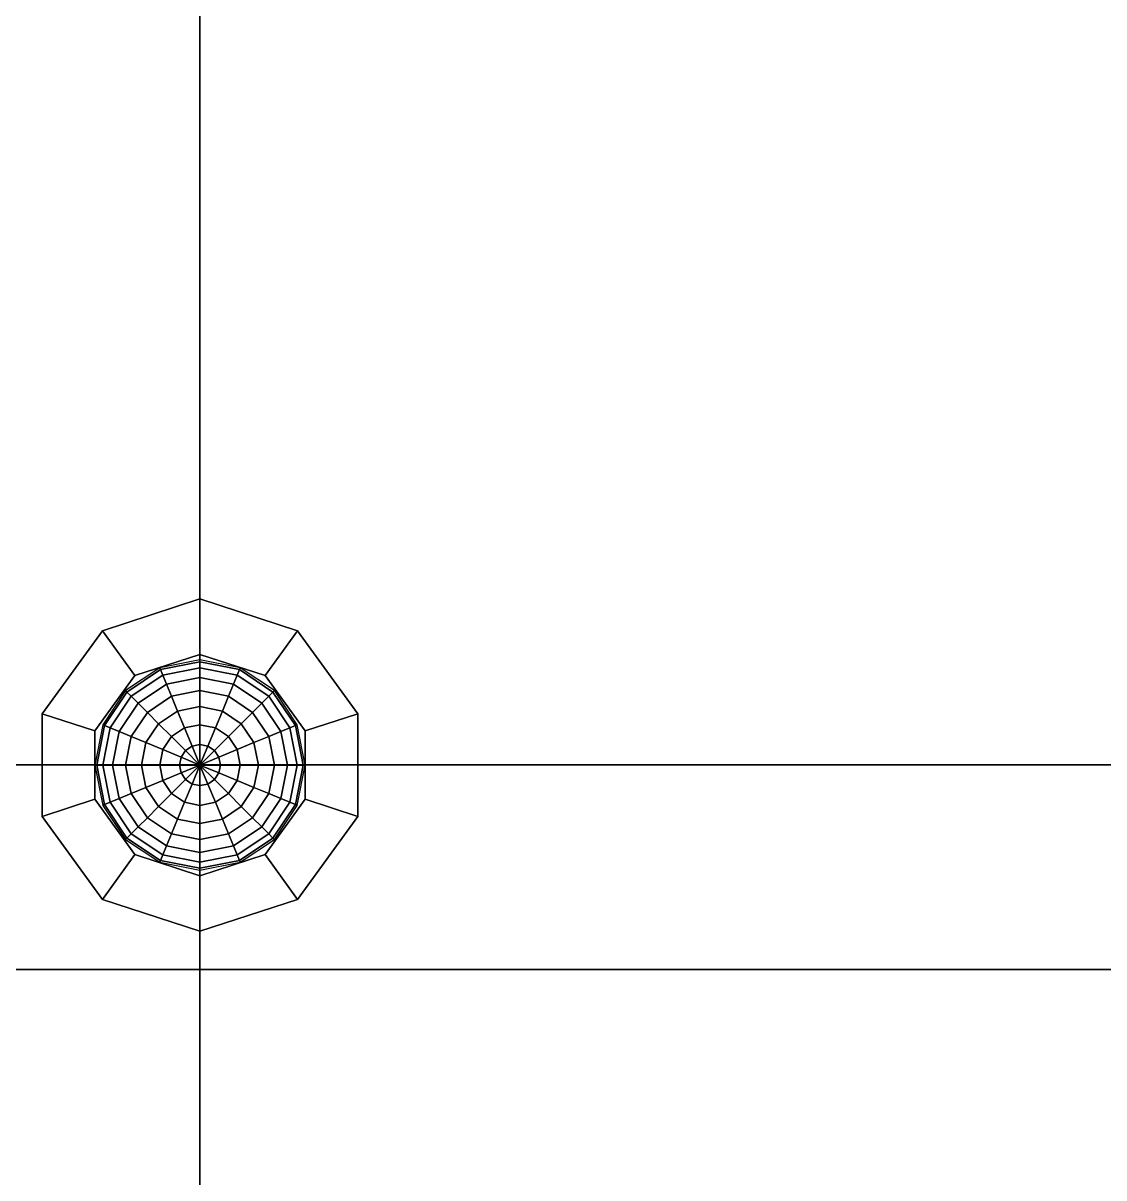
# Model space of a CAD drawing. Header units: millimetres. Extents: x -11 to 11, y -5.8 to 5.8.
# Drawn here: x -8.446 to -7.932, y -0.862 to -0.313 of the extents above; entities that cross this region are included whole.
import ezdxf

# ---------------------------------------------------------------- set-up
doc = ezdxf.new("R2010")
doc.units = ezdxf.units.MM
for name, color, linetype in [('controsoffitto', 254, 'Continuous'), ('copertura', 8, 'Continuous'), ('cromato', 251, 'Continuous'), ('lampada', 7, 'Continuous'), ('pavimento', 7, 'Continuous'), ('rolf', 254, 'Continuous')]:
    doc.layers.add(name, color=color, linetype=linetype)

msp = doc.modelspace()

# ---------------------------------------------------------------- linework, layer by layer
at = {"layer": 'controsoffitto'}
for points in [[(-8.36176, 0.14729, 2.6), (-9.47754, 0.14729, 2.6), (-9.47754, -0.66538, 2.6), (-8.36176, -0.66538, 2.6)], [(-8.36176, 0.14729, 5.625), (-9.47754, 0.14729, 5.625), (-9.47754, -0.66538, 5.625), (-8.36176, -0.66538, 5.625)], [(-7.24599, 0.14729, 2.6), (-8.36176, 0.14729, 2.6), (-8.36176, -0.66538, 2.6), (-7.24599, -0.66538, 2.6)], [(-7.24599, 0.14729, 5.625), (-8.36176, 0.14729, 5.625), (-8.36176, -0.66538, 5.625), (-7.24599, -0.66538, 5.625)], [(-8.36176, -0.66538, 2.6), (-9.47754, -0.66538, 2.6), (-9.47754, -1.47806, 2.6), (-8.36176, -1.47806, 2.6)], [(-8.36176, -0.66538, 5.625), (-9.47754, -0.66538, 5.625), (-9.47754, -1.47806, 5.625), (-8.36176, -1.47806, 5.625)], [(-7.24599, -0.66538, 2.6), (-8.36176, -0.66538, 2.6), (-8.36176, -1.47806, 2.6), (-7.24599, -1.47806, 2.6)], [(-7.24599, -0.66538, 5.625), (-8.36176, -0.66538, 5.625), (-8.36176, -1.47806, 5.625), (-7.24599, -1.47806, 5.625)]]:
    msp.add_3dface(points, dxfattribs=at)
at = {"layer": 'copertura'}
msp.add_3dface([(-11, -0.0125, 6.3), (-11, -4.2625, 6.3), (0, -4.2625, 6.3), (0, -0.0125, 6.3)], dxfattribs=at)
at = {"layer": 'cromato'}
for points in [[(-8.36174, -0.61286, 2.6), (-8.36174, -0.58657, 2.6), (-8.40809, -0.60163, 2.6), (-8.39264, -0.6229, 2.6)], [(-8.39264, -0.6229, 2.575), (-8.40809, -0.60163, 2.575), (-8.36174, -0.58657, 2.575), (-8.36174, -0.61286, 2.575)], [(-8.40809, -0.60163, 2.6), (-8.36174, -0.58657, 2.6), (-8.36174, -0.58657, 2.575), (-8.40809, -0.60163, 2.575)], [(-8.36174, -0.61286, 5.625), (-8.36174, -0.58657, 5.625), (-8.40809, -0.60163, 5.625), (-8.39264, -0.6229, 5.625)], [(-8.39264, -0.6229, 5.6), (-8.40809, -0.60163, 5.6), (-8.36174, -0.58657, 5.6), (-8.36174, -0.61286, 5.6)], [(-8.40809, -0.60163, 5.625), (-8.36174, -0.58657, 5.625), (-8.36174, -0.58657, 5.6), (-8.40809, -0.60163, 5.6)], [(-8.33084, -0.6229, 2.6), (-8.31539, -0.60163, 2.6), (-8.36174, -0.58657, 2.6), (-8.36174, -0.61286, 2.6)], [(-8.36174, -0.61286, 2.575), (-8.36174, -0.58657, 2.575), (-8.31539, -0.60163, 2.575), (-8.33084, -0.6229, 2.575)], [(-8.36174, -0.61286, 2.6), (-8.36174, -0.58657, 2.6), (-8.36174, -0.58657, 2.575), (-8.36174, -0.61286, 2.575)], [(-8.36174, -0.58657, 2.6), (-8.31539, -0.60163, 2.6), (-8.31539, -0.60163, 2.575), (-8.36174, -0.58657, 2.575)], [(-8.36174, -0.58657, 2.6), (-8.36174, -0.61286, 2.6), (-8.36174, -0.61286, 2.575), (-8.36174, -0.58657, 2.575)], [(-8.33084, -0.6229, 5.625), (-8.31539, -0.60163, 5.625), (-8.36174, -0.58657, 5.625), (-8.36174, -0.61286, 5.625)], [(-8.36174, -0.61286, 5.6), (-8.36174, -0.58657, 5.6), (-8.31539, -0.60163, 5.6), (-8.33084, -0.6229, 5.6)], [(-8.36174, -0.61286, 5.625), (-8.36174, -0.58657, 5.625), (-8.36174, -0.58657, 5.6), (-8.36174, -0.61286, 5.6)], [(-8.36174, -0.58657, 5.625), (-8.31539, -0.60163, 5.625), (-8.31539, -0.60163, 5.6), (-8.36174, -0.58657, 5.6)], [(-8.36174, -0.58657, 5.625), (-8.36174, -0.61286, 5.625), (-8.36174, -0.61286, 5.6), (-8.36174, -0.58657, 5.6)], [(-8.39264, -0.6229, 2.6), (-8.40809, -0.60163, 2.6), (-8.43674, -0.64106, 2.6), (-8.41174, -0.64918, 2.6)], [(-8.41174, -0.64918, 2.575), (-8.43674, -0.64106, 2.575), (-8.40809, -0.60163, 2.575), (-8.39264, -0.6229, 2.575)], [(-8.43674, -0.64106, 2.6), (-8.40809, -0.60163, 2.6), (-8.40809, -0.60163, 2.575), (-8.43674, -0.64106, 2.575)], [(-8.39264, -0.6229, 5.625), (-8.40809, -0.60163, 5.625), (-8.43674, -0.64106, 5.625), (-8.41174, -0.64918, 5.625)], [(-8.41174, -0.64918, 5.6), (-8.43674, -0.64106, 5.6), (-8.40809, -0.60163, 5.6), (-8.39264, -0.6229, 5.6)], [(-8.43674, -0.64106, 5.625), (-8.40809, -0.60163, 5.625), (-8.40809, -0.60163, 5.6), (-8.43674, -0.64106, 5.6)], [(-8.39264, -0.6229, 2.6), (-8.40809, -0.60163, 2.6), (-8.40809, -0.60163, 2.575), (-8.39264, -0.6229, 2.575)], [(-8.40809, -0.60163, 2.6), (-8.39264, -0.6229, 2.6), (-8.39264, -0.6229, 2.575), (-8.40809, -0.60163, 2.575)], [(-8.39264, -0.6229, 5.625), (-8.40809, -0.60163, 5.625), (-8.40809, -0.60163, 5.6), (-8.39264, -0.6229, 5.6)], [(-8.40809, -0.60163, 5.625), (-8.39264, -0.6229, 5.625), (-8.39264, -0.6229, 5.6), (-8.40809, -0.60163, 5.6)], [(-8.31539, -0.60163, 2.6), (-8.33084, -0.6229, 2.6), (-8.33084, -0.6229, 2.575), (-8.31539, -0.60163, 2.575)], [(-8.31174, -0.64918, 2.6), (-8.28674, -0.64106, 2.6), (-8.31539, -0.60163, 2.6), (-8.33084, -0.6229, 2.6)], [(-8.33084, -0.6229, 2.575), (-8.31539, -0.60163, 2.575), (-8.28674, -0.64106, 2.575), (-8.31174, -0.64918, 2.575)], [(-8.33084, -0.6229, 2.6), (-8.31539, -0.60163, 2.6), (-8.31539, -0.60163, 2.575), (-8.33084, -0.6229, 2.575)], [(-8.31539, -0.60163, 5.625), (-8.33084, -0.6229, 5.625), (-8.33084, -0.6229, 5.6), (-8.31539, -0.60163, 5.6)], [(-8.31174, -0.64918, 5.625), (-8.28674, -0.64106, 5.625), (-8.31539, -0.60163, 5.625), (-8.33084, -0.6229, 5.625)], [(-8.33084, -0.6229, 5.6), (-8.31539, -0.60163, 5.6), (-8.28674, -0.64106, 5.6), (-8.31174, -0.64918, 5.6)], [(-8.33084, -0.6229, 5.625), (-8.31539, -0.60163, 5.625), (-8.31539, -0.60163, 5.6), (-8.33084, -0.6229, 5.6)], [(-8.31539, -0.60163, 2.6), (-8.28674, -0.64106, 2.6), (-8.28674, -0.64106, 2.575), (-8.31539, -0.60163, 2.575)], [(-8.31539, -0.60163, 5.625), (-8.28674, -0.64106, 5.625), (-8.28674, -0.64106, 5.6), (-8.31539, -0.60163, 5.6)], [(-8.36174, -0.61286, 2.575), (-8.39264, -0.6229, 2.575), (-8.39264, -0.6229, 2.6), (-8.36174, -0.61286, 2.6)], [(-8.36174, -0.61286, 5.6), (-8.39264, -0.6229, 5.6), (-8.39264, -0.6229, 5.625), (-8.36174, -0.61286, 5.625)], [(-8.33084, -0.6229, 2.575), (-8.36174, -0.61286, 2.575), (-8.36174, -0.61286, 2.6), (-8.33084, -0.6229, 2.6)], [(-8.33084, -0.6229, 5.6), (-8.36174, -0.61286, 5.6), (-8.36174, -0.61286, 5.625), (-8.33084, -0.6229, 5.625)], [(-8.39264, -0.6229, 2.575), (-8.41174, -0.64918, 2.575), (-8.41174, -0.64918, 2.6), (-8.39264, -0.6229, 2.6)], [(-8.39264, -0.6229, 5.6), (-8.41174, -0.64918, 5.6), (-8.41174, -0.64918, 5.625), (-8.39264, -0.6229, 5.625)], [(-8.31174, -0.64918, 2.575), (-8.33084, -0.6229, 2.575), (-8.33084, -0.6229, 2.6), (-8.31174, -0.64918, 2.6)], [(-8.31174, -0.64918, 5.6), (-8.33084, -0.6229, 5.6), (-8.33084, -0.6229, 5.625), (-8.31174, -0.64918, 5.625)], [(-8.41174, -0.64918, 2.6), (-8.43674, -0.64106, 2.6), (-8.43674, -0.64106, 2.575), (-8.41174, -0.64918, 2.575)], [(-8.41174, -0.68168, 2.6), (-8.43674, -0.6898, 2.6), (-8.43674, -0.64106, 2.6), (-8.41174, -0.64918, 2.6)], [(-8.41174, -0.64918, 2.575), (-8.43674, -0.64106, 2.575), (-8.43674, -0.6898, 2.575), (-8.41174, -0.68168, 2.575)], [(-8.41174, -0.64918, 2.6), (-8.43674, -0.64106, 2.6), (-8.43674, -0.64106, 2.575), (-8.41174, -0.64918, 2.575)], [(-8.43674, -0.64106, 2.6), (-8.43674, -0.6898, 2.6), (-8.43674, -0.6898, 2.575), (-8.43674, -0.64106, 2.575)], [(-8.41174, -0.64918, 5.625), (-8.43674, -0.64106, 5.625), (-8.43674, -0.64106, 5.6), (-8.41174, -0.64918, 5.6)], [(-8.41174, -0.68168, 5.625), (-8.43674, -0.6898, 5.625), (-8.43674, -0.64106, 5.625), (-8.41174, -0.64918, 5.625)], [(-8.41174, -0.64918, 5.6), (-8.43674, -0.64106, 5.6), (-8.43674, -0.6898, 5.6), (-8.41174, -0.68168, 5.6)], [(-8.41174, -0.64918, 5.625), (-8.43674, -0.64106, 5.625), (-8.43674, -0.64106, 5.6), (-8.41174, -0.64918, 5.6)], [(-8.43674, -0.64106, 5.625), (-8.43674, -0.6898, 5.625), (-8.43674, -0.6898, 5.6), (-8.43674, -0.64106, 5.6)], [(-8.31174, -0.68168, 2.6), (-8.28674, -0.6898, 2.6), (-8.28674, -0.64106, 2.6), (-8.31174, -0.64918, 2.6)], [(-8.31174, -0.64918, 2.575), (-8.28674, -0.64106, 2.575), (-8.28674, -0.6898, 2.575), (-8.31174, -0.68168, 2.575)], [(-8.31174, -0.64918, 2.6), (-8.28674, -0.64106, 2.6), (-8.28674, -0.64106, 2.575), (-8.31174, -0.64918, 2.575)], [(-8.28674, -0.64106, 2.6), (-8.31174, -0.64918, 2.6), (-8.31174, -0.64918, 2.575), (-8.28674, -0.64106, 2.575)], [(-8.31174, -0.68168, 5.625), (-8.28674, -0.6898, 5.625), (-8.28674, -0.64106, 5.625), (-8.31174, -0.64918, 5.625)], [(-8.31174, -0.64918, 5.6), (-8.28674, -0.64106, 5.6), (-8.28674, -0.6898, 5.6), (-8.31174, -0.68168, 5.6)], [(-8.31174, -0.64918, 5.625), (-8.28674, -0.64106, 5.625), (-8.28674, -0.64106, 5.6), (-8.31174, -0.64918, 5.6)], [(-8.28674, -0.64106, 5.625), (-8.31174, -0.64918, 5.625), (-8.31174, -0.64918, 5.6), (-8.28674, -0.64106, 5.6)], [(-8.28674, -0.64106, 2.6), (-8.28674, -0.6898, 2.6), (-8.28674, -0.6898, 2.575), (-8.28674, -0.64106, 2.575)], [(-8.28674, -0.64106, 5.625), (-8.28674, -0.6898, 5.625), (-8.28674, -0.6898, 5.6), (-8.28674, -0.64106, 5.6)], [(-8.41174, -0.68168, 2.575), (-8.41174, -0.64918, 2.575), (-8.41174, -0.64918, 2.6), (-8.41174, -0.68168, 2.6)], [(-8.41174, -0.68168, 5.6), (-8.41174, -0.64918, 5.6), (-8.41174, -0.64918, 5.625), (-8.41174, -0.68168, 5.625)], [(-8.31174, -0.68168, 2.575), (-8.31174, -0.64918, 2.575), (-8.31174, -0.64918, 2.6), (-8.31174, -0.68168, 2.6)], [(-8.31174, -0.68168, 5.6), (-8.31174, -0.64918, 5.6), (-8.31174, -0.64918, 5.625), (-8.31174, -0.68168, 5.625)], [(-8.43674, -0.6898, 2.6), (-8.41174, -0.68168, 2.6), (-8.41174, -0.68168, 2.575), (-8.43674, -0.6898, 2.575)], [(-8.39264, -0.70796, 2.6), (-8.40809, -0.72923, 2.6), (-8.43674, -0.6898, 2.6), (-8.41174, -0.68168, 2.6)], [(-8.41174, -0.68168, 2.575), (-8.43674, -0.6898, 2.575), (-8.40809, -0.72923, 2.575), (-8.39264, -0.70796, 2.575)], [(-8.41174, -0.68168, 2.6), (-8.43674, -0.6898, 2.6), (-8.43674, -0.6898, 2.575), (-8.41174, -0.68168, 2.575)], [(-8.43674, -0.6898, 5.625), (-8.41174, -0.68168, 5.625), (-8.41174, -0.68168, 5.6), (-8.43674, -0.6898, 5.6)], [(-8.39264, -0.70796, 5.625), (-8.40809, -0.72923, 5.625), (-8.43674, -0.6898, 5.625), (-8.41174, -0.68168, 5.625)], [(-8.41174, -0.68168, 5.6), (-8.43674, -0.6898, 5.6), (-8.40809, -0.72923, 5.6), (-8.39264, -0.70796, 5.6)], [(-8.41174, -0.68168, 5.625), (-8.43674, -0.6898, 5.625), (-8.43674, -0.6898, 5.6), (-8.41174, -0.68168, 5.6)], [(-8.39264, -0.70796, 2.575), (-8.41174, -0.68168, 2.575), (-8.41174, -0.68168, 2.6), (-8.39264, -0.70796, 2.6)], [(-8.39264, -0.70796, 5.6), (-8.41174, -0.68168, 5.6), (-8.41174, -0.68168, 5.625), (-8.39264, -0.70796, 5.625)], [(-8.31174, -0.68168, 2.6), (-8.28674, -0.6898, 2.6), (-8.31539, -0.72923, 2.6), (-8.33084, -0.70796, 2.6)], [(-8.33084, -0.70796, 2.575), (-8.31539, -0.72923, 2.575), (-8.28674, -0.6898, 2.575), (-8.31174, -0.68168, 2.575)], [(-8.31174, -0.68168, 2.575), (-8.33084, -0.70796, 2.575), (-8.33084, -0.70796, 2.6), (-8.31174, -0.68168, 2.6)], [(-8.31174, -0.68168, 5.625), (-8.28674, -0.6898, 5.625), (-8.31539, -0.72923, 5.625), (-8.33084, -0.70796, 5.625)], [(-8.33084, -0.70796, 5.6), (-8.31539, -0.72923, 5.6), (-8.28674, -0.6898, 5.6), (-8.31174, -0.68168, 5.6)], [(-8.31174, -0.68168, 5.6), (-8.33084, -0.70796, 5.6), (-8.33084, -0.70796, 5.625), (-8.31174, -0.68168, 5.625)], [(-8.28674, -0.6898, 2.6), (-8.31174, -0.68168, 2.6), (-8.31174, -0.68168, 2.575), (-8.28674, -0.6898, 2.575)], [(-8.28674, -0.6898, 2.6), (-8.31174, -0.68168, 2.6), (-8.31174, -0.68168, 2.575), (-8.28674, -0.6898, 2.575)], [(-8.28674, -0.6898, 5.625), (-8.31174, -0.68168, 5.625), (-8.31174, -0.68168, 5.6), (-8.28674, -0.6898, 5.6)], [(-8.28674, -0.6898, 5.625), (-8.31174, -0.68168, 5.625), (-8.31174, -0.68168, 5.6), (-8.28674, -0.6898, 5.6)], [(-8.43674, -0.6898, 2.6), (-8.40809, -0.72923, 2.6), (-8.40809, -0.72923, 2.575), (-8.43674, -0.6898, 2.575)], [(-8.43674, -0.6898, 5.625), (-8.40809, -0.72923, 5.625), (-8.40809, -0.72923, 5.6), (-8.43674, -0.6898, 5.6)], [(-8.31539, -0.72923, 2.6), (-8.28674, -0.6898, 2.6), (-8.28674, -0.6898, 2.575), (-8.31539, -0.72923, 2.575)], [(-8.31539, -0.72923, 5.625), (-8.28674, -0.6898, 5.625), (-8.28674, -0.6898, 5.6), (-8.31539, -0.72923, 5.6)], [(-8.40809, -0.72923, 2.6), (-8.39264, -0.70796, 2.6), (-8.39264, -0.70796, 2.575), (-8.40809, -0.72923, 2.575)], [(-8.36174, -0.718, 2.6), (-8.36174, -0.74429, 2.6), (-8.40809, -0.72923, 2.6), (-8.39264, -0.70796, 2.6)], [(-8.39264, -0.70796, 2.575), (-8.40809, -0.72923, 2.575), (-8.36174, -0.74429, 2.575), (-8.36174, -0.718, 2.575)], [(-8.39264, -0.70796, 2.6), (-8.40809, -0.72923, 2.6), (-8.40809, -0.72923, 2.575), (-8.39264, -0.70796, 2.575)], [(-8.40809, -0.72923, 5.625), (-8.39264, -0.70796, 5.625), (-8.39264, -0.70796, 5.6), (-8.40809, -0.72923, 5.6)], [(-8.36174, -0.718, 5.625), (-8.36174, -0.74429, 5.625), (-8.40809, -0.72923, 5.625), (-8.39264, -0.70796, 5.625)], [(-8.39264, -0.70796, 5.6), (-8.40809, -0.72923, 5.6), (-8.36174, -0.74429, 5.6), (-8.36174, -0.718, 5.6)], [(-8.39264, -0.70796, 5.625), (-8.40809, -0.72923, 5.625), (-8.40809, -0.72923, 5.6), (-8.39264, -0.70796, 5.6)], [(-8.36174, -0.718, 2.575), (-8.39264, -0.70796, 2.575), (-8.39264, -0.70796, 2.6), (-8.36174, -0.718, 2.6)], [(-8.36174, -0.718, 5.6), (-8.39264, -0.70796, 5.6), (-8.39264, -0.70796, 5.625), (-8.36174, -0.718, 5.625)], [(-8.33084, -0.70796, 2.6), (-8.31539, -0.72923, 2.6), (-8.36174, -0.74429, 2.6), (-8.36174, -0.718, 2.6)], [(-8.36174, -0.718, 2.575), (-8.36174, -0.74429, 2.575), (-8.31539, -0.72923, 2.575), (-8.33084, -0.70796, 2.575)], [(-8.33084, -0.70796, 2.575), (-8.36174, -0.718, 2.575), (-8.36174, -0.718, 2.6), (-8.33084, -0.70796, 2.6)], [(-8.33084, -0.70796, 5.625), (-8.31539, -0.72923, 5.625), (-8.36174, -0.74429, 5.625), (-8.36174, -0.718, 5.625)], [(-8.36174, -0.718, 5.6), (-8.36174, -0.74429, 5.6), (-8.31539, -0.72923, 5.6), (-8.33084, -0.70796, 5.6)], [(-8.33084, -0.70796, 5.6), (-8.36174, -0.718, 5.6), (-8.36174, -0.718, 5.625), (-8.33084, -0.70796, 5.625)], [(-8.31539, -0.72923, 2.6), (-8.33084, -0.70796, 2.6), (-8.33084, -0.70796, 2.575), (-8.31539, -0.72923, 2.575)], [(-8.33084, -0.70796, 2.6), (-8.31539, -0.72923, 2.6), (-8.31539, -0.72923, 2.575), (-8.33084, -0.70796, 2.575)], [(-8.31539, -0.72923, 5.625), (-8.33084, -0.70796, 5.625), (-8.33084, -0.70796, 5.6), (-8.31539, -0.72923, 5.6)], [(-8.33084, -0.70796, 5.625), (-8.31539, -0.72923, 5.625), (-8.31539, -0.72923, 5.6), (-8.33084, -0.70796, 5.6)], [(-8.36174, -0.74429, 2.6), (-8.36174, -0.718, 2.6), (-8.36174, -0.718, 2.575), (-8.36174, -0.74429, 2.575)], [(-8.36174, -0.718, 2.6), (-8.36174, -0.74429, 2.6), (-8.36174, -0.74429, 2.575), (-8.36174, -0.718, 2.575)], [(-8.36174, -0.74429, 5.625), (-8.36174, -0.718, 5.625), (-8.36174, -0.718, 5.6), (-8.36174, -0.74429, 5.6)], [(-8.36174, -0.718, 5.625), (-8.36174, -0.74429, 5.625), (-8.36174, -0.74429, 5.6), (-8.36174, -0.718, 5.6)], [(-8.40809, -0.72923, 2.6), (-8.36174, -0.74429, 2.6), (-8.36174, -0.74429, 2.575), (-8.40809, -0.72923, 2.575)], [(-8.40809, -0.72923, 5.625), (-8.36174, -0.74429, 5.625), (-8.36174, -0.74429, 5.6), (-8.40809, -0.72923, 5.6)], [(-8.36174, -0.74429, 2.6), (-8.31539, -0.72923, 2.6), (-8.31539, -0.72923, 2.575), (-8.36174, -0.74429, 2.575)], [(-8.36174, -0.74429, 5.625), (-8.31539, -0.72923, 5.625), (-8.31539, -0.72923, 5.6), (-8.36174, -0.74429, 5.6)]]:
    msp.add_3dface(points, dxfattribs=at)
at = {"layer": 'lampada'}
for points in [[(-8.39642, -0.63075, 2.56525), (-8.38051, -0.62012, 2.56525), (-8.38087, -0.61924, 2.575), (-8.3971, -0.63008, 2.575)], [(-8.39642, -0.63075, 5.59025), (-8.38051, -0.62012, 5.59025), (-8.38087, -0.61924, 5.6), (-8.3971, -0.63008, 5.6)], [(-8.38051, -0.62012, 2.56525), (-8.36174, -0.61639, 2.56525), (-8.36174, -0.61543, 2.575), (-8.38087, -0.61924, 2.575)], [(-8.38051, -0.62012, 5.59025), (-8.36174, -0.61639, 5.59025), (-8.36174, -0.61543, 5.6), (-8.38087, -0.61924, 5.6)], [(-8.37942, -0.62275, 2.55587), (-8.36174, -0.61924, 2.55587), (-8.36174, -0.61639, 2.56525), (-8.38051, -0.62012, 2.56525)], [(-8.37942, -0.62275, 5.58087), (-8.36174, -0.61924, 5.58087), (-8.36174, -0.61639, 5.59025), (-8.38051, -0.62012, 5.59025)], [(-8.37765, -0.62702, 2.54722), (-8.36174, -0.62386, 2.54722), (-8.36174, -0.61924, 2.55587), (-8.37942, -0.62275, 2.55587)], [(-8.37765, -0.62702, 5.57222), (-8.36174, -0.62386, 5.57222), (-8.36174, -0.61924, 5.58087), (-8.37942, -0.62275, 5.58087)], [(-8.36174, -0.61639, 2.56525), (-8.34297, -0.62012, 2.56525), (-8.34261, -0.61924, 2.575), (-8.36174, -0.61543, 2.575)], [(-8.36174, -0.61639, 5.59025), (-8.34297, -0.62012, 5.59025), (-8.34261, -0.61924, 5.6), (-8.36174, -0.61543, 5.6)], [(-8.36174, -0.61924, 2.55587), (-8.34406, -0.62275, 2.55587), (-8.34297, -0.62012, 2.56525), (-8.36174, -0.61639, 2.56525)], [(-8.36174, -0.61924, 5.58087), (-8.34406, -0.62275, 5.58087), (-8.34297, -0.62012, 5.59025), (-8.36174, -0.61639, 5.59025)], [(-8.36174, -0.62386, 2.54722), (-8.34583, -0.62702, 2.54722), (-8.34406, -0.62275, 2.55587), (-8.36174, -0.61924, 2.55587)], [(-8.36174, -0.62386, 5.57222), (-8.34583, -0.62702, 5.57222), (-8.34406, -0.62275, 5.58087), (-8.36174, -0.61924, 5.58087)], [(-8.34297, -0.62012, 2.56525), (-8.32706, -0.63075, 2.56525), (-8.32638, -0.63008, 2.575), (-8.34261, -0.61924, 2.575)], [(-8.34297, -0.62012, 5.59025), (-8.32706, -0.63075, 5.59025), (-8.32638, -0.63008, 5.6), (-8.34261, -0.61924, 5.6)], [(-8.3944, -0.63277, 2.55587), (-8.37942, -0.62275, 2.55587), (-8.38051, -0.62012, 2.56525), (-8.39642, -0.63075, 2.56525)], [(-8.3944, -0.63277, 5.58087), (-8.37942, -0.62275, 5.58087), (-8.38051, -0.62012, 5.59025), (-8.39642, -0.63075, 5.59025)], [(-8.39114, -0.63603, 2.54722), (-8.37765, -0.62702, 2.54722), (-8.37942, -0.62275, 2.55587), (-8.3944, -0.63277, 2.55587)], [(-8.39114, -0.63603, 5.57222), (-8.37765, -0.62702, 5.57222), (-8.37942, -0.62275, 5.58087), (-8.3944, -0.63277, 5.58087)], [(-8.37527, -0.63277, 2.53964), (-8.36174, -0.63008, 2.53964), (-8.36174, -0.62386, 2.54722), (-8.37765, -0.62702, 2.54722)], [(-8.37527, -0.63277, 5.56464), (-8.36174, -0.63008, 5.56464), (-8.36174, -0.62386, 5.57222), (-8.37765, -0.62702, 5.57222)], [(-8.36174, -0.63008, 2.53964), (-8.34821, -0.63277, 2.53964), (-8.34583, -0.62702, 2.54722), (-8.36174, -0.62386, 2.54722)], [(-8.36174, -0.63008, 5.56464), (-8.34821, -0.63277, 5.56464), (-8.34583, -0.62702, 5.57222), (-8.36174, -0.62386, 5.57222)], [(-8.34583, -0.62702, 2.54722), (-8.33234, -0.63603, 2.54722), (-8.32908, -0.63277, 2.55587), (-8.34406, -0.62275, 2.55587)], [(-8.34583, -0.62702, 5.57222), (-8.33234, -0.63603, 5.57222), (-8.32908, -0.63277, 5.58087), (-8.34406, -0.62275, 5.58087)], [(-8.34406, -0.62275, 2.55587), (-8.32908, -0.63277, 2.55587), (-8.32706, -0.63075, 2.56525), (-8.34297, -0.62012, 2.56525)], [(-8.34406, -0.62275, 5.58087), (-8.32908, -0.63277, 5.58087), (-8.32706, -0.63075, 5.59025), (-8.34297, -0.62012, 5.59025)], [(-8.40705, -0.64666, 2.56525), (-8.39642, -0.63075, 2.56525), (-8.3971, -0.63008, 2.575), (-8.40793, -0.6463, 2.575)], [(-8.40705, -0.64666, 5.59025), (-8.39642, -0.63075, 5.59025), (-8.3971, -0.63008, 5.6), (-8.40793, -0.6463, 5.6)], [(-8.38674, -0.64043, 2.53964), (-8.37527, -0.63277, 2.53964), (-8.37765, -0.62702, 2.54722), (-8.39114, -0.63603, 2.54722)], [(-8.38674, -0.64043, 5.56464), (-8.37527, -0.63277, 5.56464), (-8.37765, -0.62702, 5.57222), (-8.39114, -0.63603, 5.57222)], [(-8.37237, -0.63977, 2.53343), (-8.36174, -0.63765, 2.53343), (-8.36174, -0.63008, 2.53964), (-8.37527, -0.63277, 2.53964)], [(-8.37237, -0.63977, 5.55843), (-8.36174, -0.63765, 5.55843), (-8.36174, -0.63008, 5.56464), (-8.37527, -0.63277, 5.56464)], [(-8.36174, -0.63765, 2.53343), (-8.35111, -0.63977, 2.53343), (-8.34821, -0.63277, 2.53964), (-8.36174, -0.63008, 2.53964)], [(-8.36174, -0.63765, 5.55843), (-8.35111, -0.63977, 5.55843), (-8.34821, -0.63277, 5.56464), (-8.36174, -0.63008, 5.56464)], [(-8.34821, -0.63277, 2.53964), (-8.33674, -0.64043, 2.53964), (-8.33234, -0.63603, 2.54722), (-8.34583, -0.62702, 2.54722)], [(-8.34821, -0.63277, 5.56464), (-8.33674, -0.64043, 5.56464), (-8.33234, -0.63603, 5.57222), (-8.34583, -0.62702, 5.57222)], [(-8.32706, -0.63075, 2.56525), (-8.31643, -0.64666, 2.56525), (-8.31555, -0.6463, 2.575), (-8.32638, -0.63008, 2.575)], [(-8.32706, -0.63075, 5.59025), (-8.31643, -0.64666, 5.59025), (-8.31555, -0.6463, 5.6), (-8.32638, -0.63008, 5.6)], [(-8.40442, -0.64775, 2.55587), (-8.3944, -0.63277, 2.55587), (-8.39642, -0.63075, 2.56525), (-8.40705, -0.64666, 2.56525)], [(-8.40442, -0.64775, 5.58087), (-8.3944, -0.63277, 5.58087), (-8.39642, -0.63075, 5.59025), (-8.40705, -0.64666, 5.59025)], [(-8.40015, -0.64952, 2.54722), (-8.39114, -0.63603, 2.54722), (-8.3944, -0.63277, 2.55587), (-8.40442, -0.64775, 2.55587)], [(-8.40015, -0.64952, 5.57222), (-8.39114, -0.63603, 5.57222), (-8.3944, -0.63277, 5.58087), (-8.40442, -0.64775, 5.58087)], [(-8.3944, -0.6519, 2.53964), (-8.38674, -0.64043, 2.53964), (-8.39114, -0.63603, 2.54722), (-8.40015, -0.64952, 2.54722)], [(-8.3944, -0.6519, 5.56464), (-8.38674, -0.64043, 5.56464), (-8.39114, -0.63603, 5.57222), (-8.40015, -0.64952, 5.57222)], [(-8.38138, -0.64579, 2.53343), (-8.37237, -0.63977, 2.53343), (-8.37527, -0.63277, 2.53964), (-8.38674, -0.64043, 2.53964)], [(-8.38138, -0.64579, 5.55843), (-8.37237, -0.63977, 5.55843), (-8.37527, -0.63277, 5.56464), (-8.38674, -0.64043, 5.56464)], [(-8.35111, -0.63977, 2.53343), (-8.3421, -0.64579, 2.53343), (-8.33674, -0.64043, 2.53964), (-8.34821, -0.63277, 2.53964)], [(-8.35111, -0.63977, 5.55843), (-8.3421, -0.64579, 5.55843), (-8.33674, -0.64043, 5.56464), (-8.34821, -0.63277, 5.56464)], [(-8.33674, -0.64043, 2.53964), (-8.32908, -0.6519, 2.53964), (-8.32333, -0.64952, 2.54722), (-8.33234, -0.63603, 2.54722)], [(-8.33674, -0.64043, 5.56464), (-8.32908, -0.6519, 5.56464), (-8.32333, -0.64952, 5.57222), (-8.33234, -0.63603, 5.57222)], [(-8.33234, -0.63603, 2.54722), (-8.32333, -0.64952, 2.54722), (-8.31906, -0.64775, 2.55587), (-8.32908, -0.63277, 2.55587)], [(-8.33234, -0.63603, 5.57222), (-8.32333, -0.64952, 5.57222), (-8.31906, -0.64775, 5.58087), (-8.32908, -0.63277, 5.58087)], [(-8.32908, -0.63277, 2.55587), (-8.31906, -0.64775, 2.55587), (-8.31643, -0.64666, 2.56525), (-8.32706, -0.63075, 2.56525)], [(-8.32908, -0.63277, 5.58087), (-8.31906, -0.64775, 5.58087), (-8.31643, -0.64666, 5.59025), (-8.32706, -0.63075, 5.59025)], [(-8.3874, -0.6548, 2.53343), (-8.38138, -0.64579, 2.53343), (-8.38674, -0.64043, 2.53964), (-8.3944, -0.6519, 2.53964)], [(-8.3874, -0.6548, 5.55843), (-8.38138, -0.64579, 5.55843), (-8.38674, -0.64043, 5.56464), (-8.3944, -0.6519, 5.56464)], [(-8.37527, -0.6519, 2.52881), (-8.36906, -0.64775, 2.52881), (-8.37237, -0.63977, 2.53343), (-8.38138, -0.64579, 2.53343)], [(-8.37527, -0.6519, 5.55381), (-8.36906, -0.64775, 5.55381), (-8.37237, -0.63977, 5.55843), (-8.38138, -0.64579, 5.55843)], [(-8.36906, -0.64775, 2.52881), (-8.36174, -0.6463, 2.52881), (-8.36174, -0.63765, 2.53343), (-8.37237, -0.63977, 2.53343)], [(-8.36906, -0.64775, 5.55381), (-8.36174, -0.6463, 5.55381), (-8.36174, -0.63765, 5.55843), (-8.37237, -0.63977, 5.55843)], [(-8.36174, -0.6463, 2.52881), (-8.35442, -0.64775, 2.52881), (-8.35111, -0.63977, 2.53343), (-8.36174, -0.63765, 2.53343)], [(-8.36174, -0.6463, 5.55381), (-8.35442, -0.64775, 5.55381), (-8.35111, -0.63977, 5.55843), (-8.36174, -0.63765, 5.55843)], [(-8.35442, -0.64775, 2.52881), (-8.34821, -0.6519, 2.52881), (-8.3421, -0.64579, 2.53343), (-8.35111, -0.63977, 2.53343)], [(-8.35442, -0.64775, 5.55381), (-8.34821, -0.6519, 5.55381), (-8.3421, -0.64579, 5.55843), (-8.35111, -0.63977, 5.55843)], [(-8.3421, -0.64579, 2.53343), (-8.33608, -0.6548, 2.53343), (-8.32908, -0.6519, 2.53964), (-8.33674, -0.64043, 2.53964)], [(-8.3421, -0.64579, 5.55843), (-8.33608, -0.6548, 5.55843), (-8.32908, -0.6519, 5.56464), (-8.33674, -0.64043, 5.56464)], [(-8.41078, -0.66543, 2.56525), (-8.40705, -0.64666, 2.56525), (-8.40793, -0.6463, 2.575), (-8.41174, -0.66543, 2.575)], [(-8.41078, -0.66543, 5.59025), (-8.40705, -0.64666, 5.59025), (-8.40793, -0.6463, 5.6), (-8.41174, -0.66543, 5.6)], [(-8.40793, -0.66543, 2.55587), (-8.40442, -0.64775, 2.55587), (-8.40705, -0.64666, 2.56525), (-8.41078, -0.66543, 2.56525)], [(-8.40793, -0.66543, 5.58087), (-8.40442, -0.64775, 5.58087), (-8.40705, -0.64666, 5.59025), (-8.41078, -0.66543, 5.59025)], [(-8.37942, -0.65811, 2.52881), (-8.37527, -0.6519, 2.52881), (-8.38138, -0.64579, 2.53343), (-8.3874, -0.6548, 2.53343)], [(-8.37942, -0.65811, 5.55381), (-8.37527, -0.6519, 5.55381), (-8.38138, -0.64579, 5.55843), (-8.3874, -0.6548, 5.55843)], [(-8.36547, -0.65642, 2.52596), (-8.36174, -0.65568, 2.52596), (-8.36174, -0.6463, 2.52881), (-8.36906, -0.64775, 2.52881)], [(-8.36547, -0.65642, 5.55096), (-8.36174, -0.65568, 5.55096), (-8.36174, -0.6463, 5.55381), (-8.36906, -0.64775, 5.55381)], [(-8.36174, -0.65568, 2.52596), (-8.35801, -0.65642, 2.52596), (-8.35442, -0.64775, 2.52881), (-8.36174, -0.6463, 2.52881)], [(-8.36174, -0.65568, 5.55096), (-8.35801, -0.65642, 5.55096), (-8.35442, -0.64775, 5.55381), (-8.36174, -0.6463, 5.55381)], [(-8.34821, -0.6519, 2.52881), (-8.34406, -0.65811, 2.52881), (-8.33608, -0.6548, 2.53343), (-8.3421, -0.64579, 2.53343)], [(-8.34821, -0.6519, 5.55381), (-8.34406, -0.65811, 5.55381), (-8.33608, -0.6548, 5.55843), (-8.3421, -0.64579, 5.55843)], [(-8.31906, -0.64775, 2.55587), (-8.31555, -0.66543, 2.55587), (-8.3127, -0.66543, 2.56525), (-8.31643, -0.64666, 2.56525)], [(-8.31906, -0.64775, 5.58087), (-8.31555, -0.66543, 5.58087), (-8.3127, -0.66543, 5.59025), (-8.31643, -0.64666, 5.59025)], [(-8.31643, -0.64666, 2.56525), (-8.3127, -0.66543, 2.56525), (-8.31174, -0.66543, 2.575), (-8.31555, -0.6463, 2.575)], [(-8.31643, -0.64666, 5.59025), (-8.3127, -0.66543, 5.59025), (-8.31174, -0.66543, 5.6), (-8.31555, -0.6463, 5.6)], [(-8.40331, -0.66543, 2.54722), (-8.40015, -0.64952, 2.54722), (-8.40442, -0.64775, 2.55587), (-8.40793, -0.66543, 2.55587)], [(-8.40331, -0.66543, 5.57222), (-8.40015, -0.64952, 5.57222), (-8.40442, -0.64775, 5.58087), (-8.40793, -0.66543, 5.58087)], [(-8.3971, -0.66543, 2.53964), (-8.3944, -0.6519, 2.53964), (-8.40015, -0.64952, 2.54722), (-8.40331, -0.66543, 2.54722)], [(-8.3971, -0.66543, 5.56464), (-8.3944, -0.6519, 5.56464), (-8.40015, -0.64952, 5.57222), (-8.40331, -0.66543, 5.57222)], [(-8.38952, -0.66543, 2.53343), (-8.3874, -0.6548, 2.53343), (-8.3944, -0.6519, 2.53964), (-8.3971, -0.66543, 2.53964)], [(-8.38952, -0.66543, 5.55843), (-8.3874, -0.6548, 5.55843), (-8.3944, -0.6519, 5.56464), (-8.3971, -0.66543, 5.56464)], [(-8.37075, -0.6617, 2.52596), (-8.36864, -0.65853, 2.52596), (-8.37527, -0.6519, 2.52881), (-8.37942, -0.65811, 2.52881)], [(-8.37075, -0.6617, 5.55096), (-8.36864, -0.65853, 5.55096), (-8.37527, -0.6519, 5.55381), (-8.37942, -0.65811, 5.55381)], [(-8.36864, -0.65853, 2.52596), (-8.36547, -0.65642, 2.52596), (-8.36906, -0.64775, 2.52881), (-8.37527, -0.6519, 2.52881)], [(-8.36864, -0.65853, 5.55096), (-8.36547, -0.65642, 5.55096), (-8.36906, -0.64775, 5.55381), (-8.37527, -0.6519, 5.55381)], [(-8.35801, -0.65642, 2.52596), (-8.35484, -0.65853, 2.52596), (-8.34821, -0.6519, 2.52881), (-8.35442, -0.64775, 2.52881)], [(-8.35801, -0.65642, 5.55096), (-8.35484, -0.65853, 5.55096), (-8.34821, -0.6519, 5.55381), (-8.35442, -0.64775, 5.55381)], [(-8.35484, -0.65853, 2.52596), (-8.35273, -0.6617, 2.52596), (-8.34406, -0.65811, 2.52881), (-8.34821, -0.6519, 2.52881)], [(-8.35484, -0.65853, 5.55096), (-8.35273, -0.6617, 5.55096), (-8.34406, -0.65811, 5.55381), (-8.34821, -0.6519, 5.55381)], [(-8.33608, -0.6548, 2.53343), (-8.33396, -0.66543, 2.53343), (-8.32638, -0.66543, 2.53964), (-8.32908, -0.6519, 2.53964)], [(-8.33608, -0.6548, 5.55843), (-8.33396, -0.66543, 5.55843), (-8.32638, -0.66543, 5.56464), (-8.32908, -0.6519, 5.56464)], [(-8.32908, -0.6519, 2.53964), (-8.32638, -0.66543, 2.53964), (-8.32017, -0.66543, 2.54722), (-8.32333, -0.64952, 2.54722)], [(-8.32908, -0.6519, 5.56464), (-8.32638, -0.66543, 5.56464), (-8.32017, -0.66543, 5.57222), (-8.32333, -0.64952, 5.57222)], [(-8.32333, -0.64952, 2.54722), (-8.32017, -0.66543, 2.54722), (-8.31555, -0.66543, 2.55587), (-8.31906, -0.64775, 2.55587)], [(-8.32333, -0.64952, 5.57222), (-8.32017, -0.66543, 5.57222), (-8.31555, -0.66543, 5.58087), (-8.31906, -0.64775, 5.58087)], [(-8.38087, -0.66543, 2.52881), (-8.37942, -0.65811, 2.52881), (-8.3874, -0.6548, 2.53343), (-8.38952, -0.66543, 2.53343)], [(-8.38087, -0.66543, 5.55381), (-8.37942, -0.65811, 5.55381), (-8.3874, -0.6548, 5.55843), (-8.38952, -0.66543, 5.55843)], [(-8.36174, -0.66543, 2.525), (-8.36174, -0.66543, 2.525), (-8.36547, -0.65642, 2.52596), (-8.36864, -0.65853, 2.52596)], [(-8.36174, -0.66543, 5.55), (-8.36174, -0.66543, 5.55), (-8.36547, -0.65642, 5.55096), (-8.36864, -0.65853, 5.55096)], [(-8.36174, -0.66543, 2.525), (-8.36174, -0.66543, 2.525), (-8.36174, -0.65568, 2.52596), (-8.36547, -0.65642, 2.52596)], [(-8.36174, -0.66543, 5.55), (-8.36174, -0.66543, 5.55), (-8.36174, -0.65568, 5.55096), (-8.36547, -0.65642, 5.55096)], [(-8.36174, -0.66543, 2.525), (-8.36174, -0.66543, 2.525), (-8.35801, -0.65642, 2.52596), (-8.36174, -0.65568, 2.52596)], [(-8.36174, -0.66543, 5.55), (-8.36174, -0.66543, 5.55), (-8.35801, -0.65642, 5.55096), (-8.36174, -0.65568, 5.55096)], [(-8.36174, -0.66543, 2.525), (-8.36174, -0.66543, 2.525), (-8.35484, -0.65853, 2.52596), (-8.35801, -0.65642, 2.52596)], [(-8.36174, -0.66543, 5.55), (-8.36174, -0.66543, 5.55), (-8.35484, -0.65853, 5.55096), (-8.35801, -0.65642, 5.55096)], [(-8.34406, -0.65811, 2.52881), (-8.34261, -0.66543, 2.52881), (-8.33396, -0.66543, 2.53343), (-8.33608, -0.6548, 2.53343)], [(-8.34406, -0.65811, 5.55381), (-8.34261, -0.66543, 5.55381), (-8.33396, -0.66543, 5.55843), (-8.33608, -0.6548, 5.55843)], [(-8.37149, -0.66543, 2.52596), (-8.37075, -0.6617, 2.52596), (-8.37942, -0.65811, 2.52881), (-8.38087, -0.66543, 2.52881)], [(-8.37149, -0.66543, 5.55096), (-8.37075, -0.6617, 5.55096), (-8.37942, -0.65811, 5.55381), (-8.38087, -0.66543, 5.55381)], [(-8.36174, -0.66543, 2.525), (-8.36174, -0.66543, 2.525), (-8.37075, -0.6617, 2.52596), (-8.37149, -0.66543, 2.52596)], [(-8.36174, -0.66543, 5.55), (-8.36174, -0.66543, 5.55), (-8.37075, -0.6617, 5.55096), (-8.37149, -0.66543, 5.55096)], [(-8.36174, -0.66543, 2.525), (-8.36174, -0.66543, 2.525), (-8.36864, -0.65853, 2.52596), (-8.37075, -0.6617, 2.52596)], [(-8.36174, -0.66543, 5.55), (-8.36174, -0.66543, 5.55), (-8.36864, -0.65853, 5.55096), (-8.37075, -0.6617, 5.55096)], [(-8.36174, -0.66543, 2.525), (-8.36174, -0.66543, 2.525), (-8.35273, -0.6617, 2.52596), (-8.35484, -0.65853, 2.52596)], [(-8.36174, -0.66543, 5.55), (-8.36174, -0.66543, 5.55), (-8.35273, -0.6617, 5.55096), (-8.35484, -0.65853, 5.55096)], [(-8.36174, -0.66543, 2.525), (-8.36174, -0.66543, 2.525), (-8.35199, -0.66543, 2.52596), (-8.35273, -0.6617, 2.52596)], [(-8.36174, -0.66543, 5.55), (-8.36174, -0.66543, 5.55), (-8.35199, -0.66543, 5.55096), (-8.35273, -0.6617, 5.55096)], [(-8.35273, -0.6617, 2.52596), (-8.35199, -0.66543, 2.52596), (-8.34261, -0.66543, 2.52881), (-8.34406, -0.65811, 2.52881)], [(-8.35273, -0.6617, 5.55096), (-8.35199, -0.66543, 5.55096), (-8.34261, -0.66543, 5.55381), (-8.34406, -0.65811, 5.55381)], [(-8.40705, -0.6842, 2.56525), (-8.41078, -0.66543, 2.56525), (-8.41174, -0.66543, 2.575), (-8.40793, -0.68457, 2.575)], [(-8.40705, -0.6842, 5.59025), (-8.41078, -0.66543, 5.59025), (-8.41174, -0.66543, 5.6), (-8.40793, -0.68457, 5.6)], [(-8.40442, -0.68311, 2.55587), (-8.40793, -0.66543, 2.55587), (-8.41078, -0.66543, 2.56525), (-8.40705, -0.6842, 2.56525)], [(-8.40442, -0.68311, 5.58087), (-8.40793, -0.66543, 5.58087), (-8.41078, -0.66543, 5.59025), (-8.40705, -0.6842, 5.59025)], [(-8.40015, -0.68134, 2.54722), (-8.40331, -0.66543, 2.54722), (-8.40793, -0.66543, 2.55587), (-8.40442, -0.68311, 2.55587)], [(-8.40015, -0.68134, 5.57222), (-8.40331, -0.66543, 5.57222), (-8.40793, -0.66543, 5.58087), (-8.40442, -0.68311, 5.58087)], [(-8.3944, -0.67896, 2.53964), (-8.3971, -0.66543, 2.53964), (-8.40331, -0.66543, 2.54722), (-8.40015, -0.68134, 2.54722)], [(-8.3944, -0.67896, 5.56464), (-8.3971, -0.66543, 5.56464), (-8.40331, -0.66543, 5.57222), (-8.40015, -0.68134, 5.57222)], [(-8.3874, -0.67606, 2.53343), (-8.38952, -0.66543, 2.53343), (-8.3971, -0.66543, 2.53964), (-8.3944, -0.67896, 2.53964)], [(-8.3874, -0.67606, 5.55843), (-8.38952, -0.66543, 5.55843), (-8.3971, -0.66543, 5.56464), (-8.3944, -0.67896, 5.56464)], [(-8.37942, -0.67275, 2.52881), (-8.38087, -0.66543, 2.52881), (-8.38952, -0.66543, 2.53343), (-8.3874, -0.67606, 2.53343)], [(-8.37942, -0.67275, 5.55381), (-8.38087, -0.66543, 5.55381), (-8.38952, -0.66543, 5.55843), (-8.3874, -0.67606, 5.55843)], [(-8.37075, -0.66916, 2.52596), (-8.37149, -0.66543, 2.52596), (-8.38087, -0.66543, 2.52881), (-8.37942, -0.67275, 2.52881)], [(-8.37075, -0.66916, 5.55096), (-8.37149, -0.66543, 5.55096), (-8.38087, -0.66543, 5.55381), (-8.37942, -0.67275, 5.55381)], [(-8.36174, -0.66543, 2.525), (-8.36174, -0.66543, 2.525), (-8.37149, -0.66543, 2.52596), (-8.37075, -0.66916, 2.52596)], [(-8.36174, -0.66543, 5.55), (-8.36174, -0.66543, 5.55), (-8.37149, -0.66543, 5.55096), (-8.37075, -0.66916, 5.55096)], [(-8.36174, -0.66543, 2.525), (-8.36174, -0.66543, 2.525), (-8.37075, -0.66916, 2.52596), (-8.36864, -0.67233, 2.52596)], [(-8.36174, -0.66543, 5.55), (-8.36174, -0.66543, 5.55), (-8.37075, -0.66916, 5.55096), (-8.36864, -0.67233, 5.55096)], [(-8.36174, -0.66543, 2.525), (-8.36174, -0.66543, 2.525), (-8.36864, -0.67233, 2.52596), (-8.36547, -0.67444, 2.52596)], [(-8.36174, -0.66543, 5.55), (-8.36174, -0.66543, 5.55), (-8.36864, -0.67233, 5.55096), (-8.36547, -0.67444, 5.55096)], [(-8.36174, -0.66543, 2.525), (-8.36174, -0.66543, 2.525), (-8.36547, -0.67444, 2.52596), (-8.36174, -0.67519, 2.52596)], [(-8.36174, -0.66543, 5.55), (-8.36174, -0.66543, 5.55), (-8.36547, -0.67444, 5.55096), (-8.36174, -0.67519, 5.55096)], [(-8.36174, -0.66543, 2.525), (-8.36174, -0.66543, 2.525), (-8.35273, -0.66916, 2.52596), (-8.35199, -0.66543, 2.52596)], [(-8.36174, -0.66543, 2.525), (-8.36174, -0.66543, 2.525), (-8.35484, -0.67233, 2.52596), (-8.35273, -0.66916, 2.52596)], [(-8.36174, -0.66543, 2.525), (-8.36174, -0.66543, 2.525), (-8.35801, -0.67444, 2.52596), (-8.35484, -0.67233, 2.52596)], [(-8.36174, -0.66543, 2.525), (-8.36174, -0.66543, 2.525), (-8.36174, -0.67519, 2.52596), (-8.35801, -0.67444, 2.52596)], [(-8.36174, -0.66543, 5.55), (-8.36174, -0.66543, 5.55), (-8.35273, -0.66916, 5.55096), (-8.35199, -0.66543, 5.55096)], [(-8.36174, -0.66543, 5.55), (-8.36174, -0.66543, 5.55), (-8.35484, -0.67233, 5.55096), (-8.35273, -0.66916, 5.55096)], [(-8.36174, -0.66543, 5.55), (-8.36174, -0.66543, 5.55), (-8.35801, -0.67444, 5.55096), (-8.35484, -0.67233, 5.55096)], [(-8.36174, -0.66543, 5.55), (-8.36174, -0.66543, 5.55), (-8.36174, -0.67519, 5.55096), (-8.35801, -0.67444, 5.55096)], [(-8.35199, -0.66543, 2.52596), (-8.35273, -0.66916, 2.52596), (-8.34406, -0.67275, 2.52881), (-8.34261, -0.66543, 2.52881)], [(-8.35199, -0.66543, 5.55096), (-8.35273, -0.66916, 5.55096), (-8.34406, -0.67275, 5.55381), (-8.34261, -0.66543, 5.55381)], [(-8.34261, -0.66543, 2.52881), (-8.34406, -0.67275, 2.52881), (-8.33608, -0.67606, 2.53343), (-8.33396, -0.66543, 2.53343)], [(-8.34261, -0.66543, 5.55381), (-8.34406, -0.67275, 5.55381), (-8.33608, -0.67606, 5.55843), (-8.33396, -0.66543, 5.55843)], [(-8.33396, -0.66543, 2.53343), (-8.33608, -0.67606, 2.53343), (-8.32908, -0.67896, 2.53964), (-8.32638, -0.66543, 2.53964)], [(-8.33396, -0.66543, 5.55843), (-8.33608, -0.67606, 5.55843), (-8.32908, -0.67896, 5.56464), (-8.32638, -0.66543, 5.56464)], [(-8.32638, -0.66543, 2.53964), (-8.32908, -0.67896, 2.53964), (-8.32333, -0.68134, 2.54722), (-8.32017, -0.66543, 2.54722)], [(-8.32638, -0.66543, 5.56464), (-8.32908, -0.67896, 5.56464), (-8.32333, -0.68134, 5.57222), (-8.32017, -0.66543, 5.57222)], [(-8.32017, -0.66543, 2.54722), (-8.32333, -0.68134, 2.54722), (-8.31906, -0.68311, 2.55587), (-8.31555, -0.66543, 2.55587)], [(-8.32017, -0.66543, 5.57222), (-8.32333, -0.68134, 5.57222), (-8.31906, -0.68311, 5.58087), (-8.31555, -0.66543, 5.58087)], [(-8.31555, -0.66543, 2.55587), (-8.31906, -0.68311, 2.55587), (-8.31643, -0.6842, 2.56525), (-8.3127, -0.66543, 2.56525)], [(-8.31555, -0.66543, 5.58087), (-8.31906, -0.68311, 5.58087), (-8.31643, -0.6842, 5.59025), (-8.3127, -0.66543, 5.59025)], [(-8.3127, -0.66543, 2.56525), (-8.31643, -0.6842, 2.56525), (-8.31555, -0.68457, 2.575), (-8.31174, -0.66543, 2.575)], [(-8.3127, -0.66543, 5.59025), (-8.31643, -0.6842, 5.59025), (-8.31555, -0.68457, 5.6), (-8.31174, -0.66543, 5.6)], [(-8.37527, -0.67896, 2.52881), (-8.37942, -0.67275, 2.52881), (-8.3874, -0.67606, 2.53343), (-8.38138, -0.68507, 2.53343)], [(-8.37527, -0.67896, 5.55381), (-8.37942, -0.67275, 5.55381), (-8.3874, -0.67606, 5.55843), (-8.38138, -0.68507, 5.55843)], [(-8.36864, -0.67233, 2.52596), (-8.37075, -0.66916, 2.52596), (-8.37942, -0.67275, 2.52881), (-8.37527, -0.67896, 2.52881)], [(-8.36864, -0.67233, 5.55096), (-8.37075, -0.66916, 5.55096), (-8.37942, -0.67275, 5.55381), (-8.37527, -0.67896, 5.55381)], [(-8.36547, -0.67444, 2.52596), (-8.36864, -0.67233, 2.52596), (-8.37527, -0.67896, 2.52881), (-8.36906, -0.68311, 2.52881)], [(-8.36547, -0.67444, 5.55096), (-8.36864, -0.67233, 5.55096), (-8.37527, -0.67896, 5.55381), (-8.36906, -0.68311, 5.55381)], [(-8.36174, -0.67519, 2.52596), (-8.36547, -0.67444, 2.52596), (-8.36906, -0.68311, 2.52881), (-8.36174, -0.68457, 2.52881)], [(-8.36174, -0.67519, 5.55096), (-8.36547, -0.67444, 5.55096), (-8.36906, -0.68311, 5.55381), (-8.36174, -0.68457, 5.55381)], [(-8.35801, -0.67444, 2.52596), (-8.36174, -0.67519, 2.52596), (-8.36174, -0.68457, 2.52881), (-8.35442, -0.68311, 2.52881)], [(-8.35801, -0.67444, 5.55096), (-8.36174, -0.67519, 5.55096), (-8.36174, -0.68457, 5.55381), (-8.35442, -0.68311, 5.55381)], [(-8.35484, -0.67233, 2.52596), (-8.35801, -0.67444, 2.52596), (-8.35442, -0.68311, 2.52881), (-8.34821, -0.67896, 2.52881)], [(-8.35484, -0.67233, 5.55096), (-8.35801, -0.67444, 5.55096), (-8.35442, -0.68311, 5.55381), (-8.34821, -0.67896, 5.55381)], [(-8.35273, -0.66916, 2.52596), (-8.35484, -0.67233, 2.52596), (-8.34821, -0.67896, 2.52881), (-8.34406, -0.67275, 2.52881)], [(-8.35273, -0.66916, 5.55096), (-8.35484, -0.67233, 5.55096), (-8.34821, -0.67896, 5.55381), (-8.34406, -0.67275, 5.55381)], [(-8.34406, -0.67275, 2.52881), (-8.34821, -0.67896, 2.52881), (-8.3421, -0.68507, 2.53343), (-8.33608, -0.67606, 2.53343)], [(-8.34406, -0.67275, 5.55381), (-8.34821, -0.67896, 5.55381), (-8.3421, -0.68507, 5.55843), (-8.33608, -0.67606, 5.55843)], [(-8.38674, -0.69043, 2.53964), (-8.3944, -0.67896, 2.53964), (-8.40015, -0.68134, 2.54722), (-8.39114, -0.69483, 2.54722)], [(-8.38674, -0.69043, 5.56464), (-8.3944, -0.67896, 5.56464), (-8.40015, -0.68134, 5.57222), (-8.39114, -0.69483, 5.57222)], [(-8.38138, -0.68507, 2.53343), (-8.3874, -0.67606, 2.53343), (-8.3944, -0.67896, 2.53964), (-8.38674, -0.69043, 2.53964)], [(-8.38138, -0.68507, 5.55843), (-8.3874, -0.67606, 5.55843), (-8.3944, -0.67896, 5.56464), (-8.38674, -0.69043, 5.56464)], [(-8.36906, -0.68311, 2.52881), (-8.37527, -0.67896, 2.52881), (-8.38138, -0.68507, 2.53343), (-8.37237, -0.69109, 2.53343)], [(-8.36906, -0.68311, 5.55381), (-8.37527, -0.67896, 5.55381), (-8.38138, -0.68507, 5.55843), (-8.37237, -0.69109, 5.55843)], [(-8.34821, -0.67896, 2.52881), (-8.35442, -0.68311, 2.52881), (-8.35111, -0.69109, 2.53343), (-8.3421, -0.68507, 2.53343)], [(-8.34821, -0.67896, 5.55381), (-8.35442, -0.68311, 5.55381), (-8.35111, -0.69109, 5.55843), (-8.3421, -0.68507, 5.55843)], [(-8.33608, -0.67606, 2.53343), (-8.3421, -0.68507, 2.53343), (-8.33674, -0.69043, 2.53964), (-8.32908, -0.67896, 2.53964)], [(-8.33608, -0.67606, 5.55843), (-8.3421, -0.68507, 5.55843), (-8.33674, -0.69043, 5.56464), (-8.32908, -0.67896, 5.56464)], [(-8.32908, -0.67896, 2.53964), (-8.33674, -0.69043, 2.53964), (-8.33234, -0.69483, 2.54722), (-8.32333, -0.68134, 2.54722)], [(-8.32908, -0.67896, 5.56464), (-8.33674, -0.69043, 5.56464), (-8.33234, -0.69483, 5.57222), (-8.32333, -0.68134, 5.57222)], [(-8.39642, -0.70011, 2.56525), (-8.40705, -0.6842, 2.56525), (-8.40793, -0.68457, 2.575), (-8.3971, -0.70079, 2.575)], [(-8.39642, -0.70011, 5.59025), (-8.40705, -0.6842, 5.59025), (-8.40793, -0.68457, 5.6), (-8.3971, -0.70079, 5.6)], [(-8.3944, -0.69809, 2.55587), (-8.40442, -0.68311, 2.55587), (-8.40705, -0.6842, 2.56525), (-8.39642, -0.70011, 2.56525)], [(-8.3944, -0.69809, 5.58087), (-8.40442, -0.68311, 5.58087), (-8.40705, -0.6842, 5.59025), (-8.39642, -0.70011, 5.59025)], [(-8.39114, -0.69483, 2.54722), (-8.40015, -0.68134, 2.54722), (-8.40442, -0.68311, 2.55587), (-8.3944, -0.69809, 2.55587)], [(-8.39114, -0.69483, 5.57222), (-8.40015, -0.68134, 5.57222), (-8.40442, -0.68311, 5.58087), (-8.3944, -0.69809, 5.58087)], [(-8.37237, -0.69109, 2.53343), (-8.38138, -0.68507, 2.53343), (-8.38674, -0.69043, 2.53964), (-8.37527, -0.69809, 2.53964)], [(-8.37237, -0.69109, 5.55843), (-8.38138, -0.68507, 5.55843), (-8.38674, -0.69043, 5.56464), (-8.37527, -0.69809, 5.56464)], [(-8.36174, -0.68457, 2.52881), (-8.36906, -0.68311, 2.52881), (-8.37237, -0.69109, 2.53343), (-8.36174, -0.69321, 2.53343)], [(-8.36174, -0.68457, 5.55381), (-8.36906, -0.68311, 5.55381), (-8.37237, -0.69109, 5.55843), (-8.36174, -0.69321, 5.55843)], [(-8.35442, -0.68311, 2.52881), (-8.36174, -0.68457, 2.52881), (-8.36174, -0.69321, 2.53343), (-8.35111, -0.69109, 2.53343)], [(-8.35442, -0.68311, 5.55381), (-8.36174, -0.68457, 5.55381), (-8.36174, -0.69321, 5.55843), (-8.35111, -0.69109, 5.55843)], [(-8.3421, -0.68507, 2.53343), (-8.35111, -0.69109, 2.53343), (-8.34821, -0.69809, 2.53964), (-8.33674, -0.69043, 2.53964)], [(-8.3421, -0.68507, 5.55843), (-8.35111, -0.69109, 5.55843), (-8.34821, -0.69809, 5.56464), (-8.33674, -0.69043, 5.56464)], [(-8.32333, -0.68134, 2.54722), (-8.33234, -0.69483, 2.54722), (-8.32908, -0.69809, 2.55587), (-8.31906, -0.68311, 2.55587)], [(-8.32333, -0.68134, 5.57222), (-8.33234, -0.69483, 5.57222), (-8.32908, -0.69809, 5.58087), (-8.31906, -0.68311, 5.58087)], [(-8.31906, -0.68311, 2.55587), (-8.32908, -0.69809, 2.55587), (-8.32706, -0.70011, 2.56525), (-8.31643, -0.6842, 2.56525)], [(-8.31906, -0.68311, 5.58087), (-8.32908, -0.69809, 5.58087), (-8.32706, -0.70011, 5.59025), (-8.31643, -0.6842, 5.59025)], [(-8.31643, -0.6842, 2.56525), (-8.32706, -0.70011, 2.56525), (-8.32638, -0.70079, 2.575), (-8.31555, -0.68457, 2.575)], [(-8.31643, -0.6842, 5.59025), (-8.32706, -0.70011, 5.59025), (-8.32638, -0.70079, 5.6), (-8.31555, -0.68457, 5.6)], [(-8.37527, -0.69809, 2.53964), (-8.38674, -0.69043, 2.53964), (-8.39114, -0.69483, 2.54722), (-8.37765, -0.70384, 2.54722)], [(-8.37527, -0.69809, 5.56464), (-8.38674, -0.69043, 5.56464), (-8.39114, -0.69483, 5.57222), (-8.37765, -0.70384, 5.57222)], [(-8.33674, -0.69043, 2.53964), (-8.34821, -0.69809, 2.53964), (-8.34583, -0.70384, 2.54722), (-8.33234, -0.69483, 2.54722)], [(-8.33674, -0.69043, 5.56464), (-8.34821, -0.69809, 5.56464), (-8.34583, -0.70384, 5.57222), (-8.33234, -0.69483, 5.57222)], [(-8.37765, -0.70384, 2.54722), (-8.39114, -0.69483, 2.54722), (-8.3944, -0.69809, 2.55587), (-8.37942, -0.70811, 2.55587)], [(-8.37765, -0.70384, 5.57222), (-8.39114, -0.69483, 5.57222), (-8.3944, -0.69809, 5.58087), (-8.37942, -0.70811, 5.58087)], [(-8.36174, -0.69321, 2.53343), (-8.37237, -0.69109, 2.53343), (-8.37527, -0.69809, 2.53964), (-8.36174, -0.70079, 2.53964)], [(-8.36174, -0.69321, 5.55843), (-8.37237, -0.69109, 5.55843), (-8.37527, -0.69809, 5.56464), (-8.36174, -0.70079, 5.56464)], [(-8.35111, -0.69109, 2.53343), (-8.36174, -0.69321, 2.53343), (-8.36174, -0.70079, 2.53964), (-8.34821, -0.69809, 2.53964)], [(-8.35111, -0.69109, 5.55843), (-8.36174, -0.69321, 5.55843), (-8.36174, -0.70079, 5.56464), (-8.34821, -0.69809, 5.56464)], [(-8.33234, -0.69483, 2.54722), (-8.34583, -0.70384, 2.54722), (-8.34406, -0.70811, 2.55587), (-8.32908, -0.69809, 2.55587)], [(-8.33234, -0.69483, 5.57222), (-8.34583, -0.70384, 5.57222), (-8.34406, -0.70811, 5.58087), (-8.32908, -0.69809, 5.58087)], [(-8.38051, -0.71074, 2.56525), (-8.39642, -0.70011, 2.56525), (-8.3971, -0.70079, 2.575), (-8.38087, -0.71162, 2.575)], [(-8.38051, -0.71074, 5.59025), (-8.39642, -0.70011, 5.59025), (-8.3971, -0.70079, 5.6), (-8.38087, -0.71162, 5.6)], [(-8.37942, -0.70811, 2.55587), (-8.3944, -0.69809, 2.55587), (-8.39642, -0.70011, 2.56525), (-8.38051, -0.71074, 2.56525)], [(-8.37942, -0.70811, 5.58087), (-8.3944, -0.69809, 5.58087), (-8.39642, -0.70011, 5.59025), (-8.38051, -0.71074, 5.59025)], [(-8.36174, -0.70079, 2.53964), (-8.37527, -0.69809, 2.53964), (-8.37765, -0.70384, 2.54722), (-8.36174, -0.707, 2.54722)], [(-8.36174, -0.70079, 5.56464), (-8.37527, -0.69809, 5.56464), (-8.37765, -0.70384, 5.57222), (-8.36174, -0.707, 5.57222)], [(-8.34821, -0.69809, 2.53964), (-8.36174, -0.70079, 2.53964), (-8.36174, -0.707, 2.54722), (-8.34583, -0.70384, 2.54722)], [(-8.34821, -0.69809, 5.56464), (-8.36174, -0.70079, 5.56464), (-8.36174, -0.707, 5.57222), (-8.34583, -0.70384, 5.57222)], [(-8.32908, -0.69809, 2.55587), (-8.34406, -0.70811, 2.55587), (-8.34297, -0.71074, 2.56525), (-8.32706, -0.70011, 2.56525)], [(-8.32908, -0.69809, 5.58087), (-8.34406, -0.70811, 5.58087), (-8.34297, -0.71074, 5.59025), (-8.32706, -0.70011, 5.59025)], [(-8.32706, -0.70011, 2.56525), (-8.34297, -0.71074, 2.56525), (-8.34261, -0.71162, 2.575), (-8.32638, -0.70079, 2.575)], [(-8.32706, -0.70011, 5.59025), (-8.34297, -0.71074, 5.59025), (-8.34261, -0.71162, 5.6), (-8.32638, -0.70079, 5.6)], [(-8.36174, -0.707, 2.54722), (-8.37765, -0.70384, 2.54722), (-8.37942, -0.70811, 2.55587), (-8.36174, -0.71162, 2.55587)], [(-8.36174, -0.707, 5.57222), (-8.37765, -0.70384, 5.57222), (-8.37942, -0.70811, 5.58087), (-8.36174, -0.71162, 5.58087)], [(-8.34583, -0.70384, 2.54722), (-8.36174, -0.707, 2.54722), (-8.36174, -0.71162, 2.55587), (-8.34406, -0.70811, 2.55587)], [(-8.34583, -0.70384, 5.57222), (-8.36174, -0.707, 5.57222), (-8.36174, -0.71162, 5.58087), (-8.34406, -0.70811, 5.58087)], [(-8.36174, -0.71447, 2.56525), (-8.38051, -0.71074, 2.56525), (-8.38087, -0.71162, 2.575), (-8.36174, -0.71543, 2.575)], [(-8.36174, -0.71447, 5.59025), (-8.38051, -0.71074, 5.59025), (-8.38087, -0.71162, 5.6), (-8.36174, -0.71543, 5.6)], [(-8.36174, -0.71162, 2.55587), (-8.37942, -0.70811, 2.55587), (-8.38051, -0.71074, 2.56525), (-8.36174, -0.71447, 2.56525)], [(-8.36174, -0.71162, 5.58087), (-8.37942, -0.70811, 5.58087), (-8.38051, -0.71074, 5.59025), (-8.36174, -0.71447, 5.59025)], [(-8.34406, -0.70811, 2.55587), (-8.36174, -0.71162, 2.55587), (-8.36174, -0.71447, 2.56525), (-8.34297, -0.71074, 2.56525)], [(-8.34406, -0.70811, 5.58087), (-8.36174, -0.71162, 5.58087), (-8.36174, -0.71447, 5.59025), (-8.34297, -0.71074, 5.59025)], [(-8.34297, -0.71074, 2.56525), (-8.36174, -0.71447, 2.56525), (-8.36174, -0.71543, 2.575), (-8.34261, -0.71162, 2.575)], [(-8.34297, -0.71074, 5.59025), (-8.36174, -0.71447, 5.59025), (-8.36174, -0.71543, 5.6), (-8.34261, -0.71162, 5.6)]]:
    msp.add_3dface(points, dxfattribs=at)
at = {"layer": 'pavimento'}
for points in [[(-7, -0.7625), (-7, 1.7375), (-10.7, 1.7375), (-10.7, -0.7625)], [(-7, -0.7625, 3), (-7, 1.7375, 3), (-10.7, 1.7375, 3), (-10.7, -0.7625, 3)], [(-7, -3.2625), (-7, -0.7625), (-10.7, -0.7625), (-10.7, -3.2625)], [(-7, -3.2625, 3), (-7, -0.7625, 3), (-10.7, -0.7625, 3), (-10.7, -3.2625, 3)]]:
    msp.add_3dface(points, dxfattribs=at)
at = {"layer": 'rolf'}
for points in [[(-10.7, -0.7625, 2.7), (-10.7, 1.7375, 2.7), (-7, 1.7375, 2.7), (-7, -0.7625, 2.7)], [(-10.7, -0.0125, 5.8), (-10.7, -4.2625, 5.8), (0, -4.2625, 5.8), (0, -0.0125, 5.8)], [(-10.7, -3.2625, 2.7), (-10.7, -0.7625, 2.7), (-7, -0.7625, 2.7), (-7, -3.2625, 2.7)]]:
    msp.add_3dface(points, dxfattribs=at)

doc.saveas('drawing.dxf')
